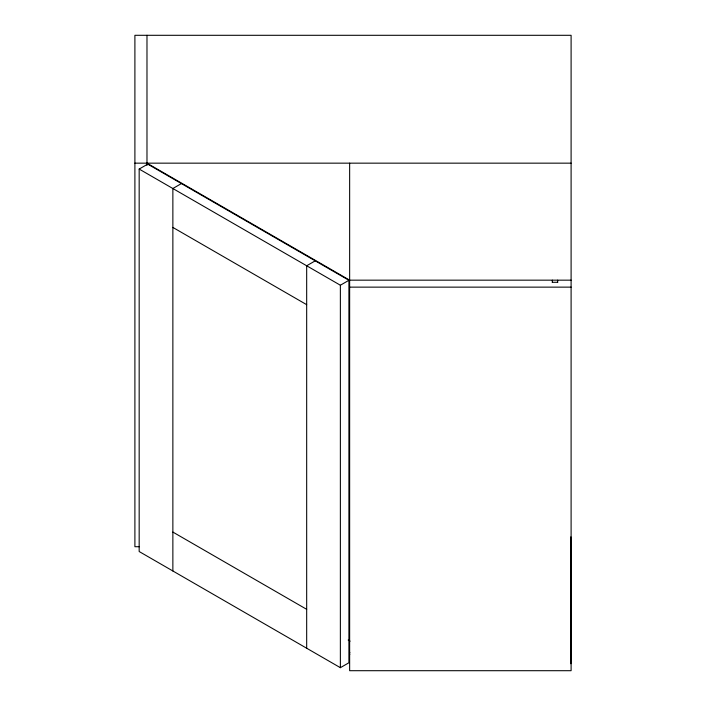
<?xml version="1.0" encoding="UTF-8"?>
<svg xmlns="http://www.w3.org/2000/svg" width="706" height="706" viewBox="0 0 706 706"><rect width="100%" height="100%" fill="white"/><g stroke="black" fill="none" stroke-linecap="round" stroke-linejoin="round"><path stroke-width="1.06" d="M349.638 652.962L349.823 652.423M139.17 169.061L147.713 164.127L348.914 280.291L348.914 662.757L340.371 667.682L139.17 551.527L139.17 169.061L340.371 285.224L348.914 280.291M181.398 183.578L172.864 188.511L172.864 570.977M315.22 260.841L306.678 265.774L306.678 648.232M134.899 163.157L571.101 163.157M571.101 280.167L349.646 280.167L146.98 163.157M552.313 282.294L557.678 282.294M349.646 287.139L571.101 287.139M139.294 546.718L134.899 546.718L134.899 35.3L571.101 35.3L571.101 670.7L349.646 670.7L349.646 163.157M172.864 227.42L306.678 304.674M172.864 532.068L306.678 609.331M348.164 640.06L350.07 641.163M570.88 536.851L570.88 663.728M557.678 280.167L557.678 282.374M552.313 280.167L552.313 282.374M340.371 285.224L340.371 667.682M146.98 35.3L146.98 165.363M349.841 654.259A1.606 0.927 -60 0 1 349.638 654.065"/></g></svg>
